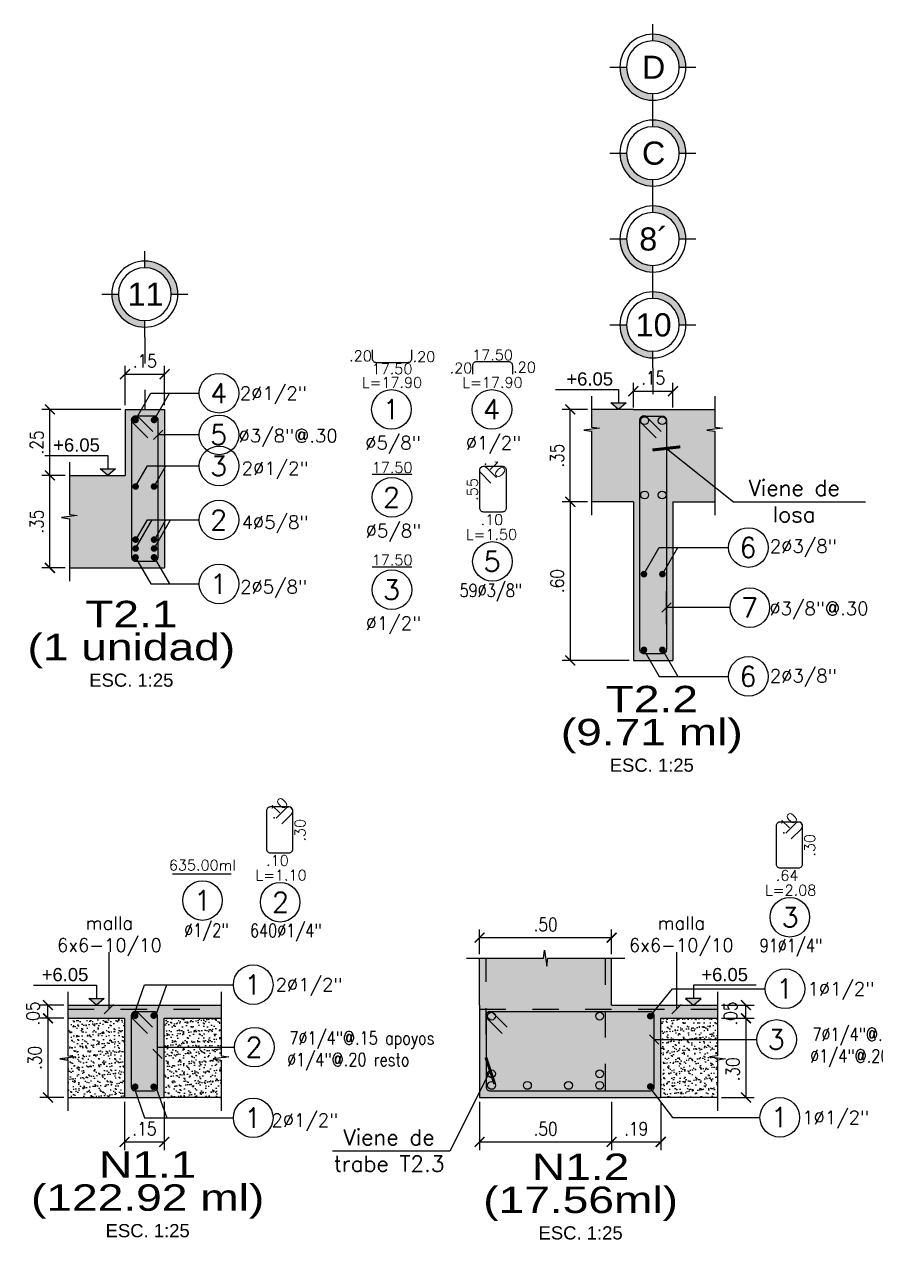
# Model space of a CAD drawing. Header units: millimetres. Extents: x -7.7 to 39.8, y -25.2 to 13.5.
# Drawn here: x 27.298 to 30.52, y 4.751 to 9.35 of the extents above; entities that cross this region are included whole.
import ezdxf
from ezdxf.enums import TextEntityAlignment as Align

# ---------------------------------------------------------------- set-up
doc = ezdxf.new("R2010")
doc.units = ezdxf.units.MM
doc.header["$LTSCALE"] = 0.05
doc.linetypes.add('DASHDOT2', pattern=[12.7, 6.35, -3.175, 0, -3.175])
doc.linetypes.add('HIDDEN2', pattern=[4.7625, 3.175, -1.5875])
for name, color, linetype in [('ACHURADO', 1, 'Continuous'), ('ACOTADO', 2, 'Continuous'), ('CANT_INVIS', 2, 'HIDDEN2'), ('CONT_CORTE', 4, 'Continuous'), ('EJES', 1, 'DASHDOT2'), ('TEXTO_REFUERZO', 3, 'Continuous'), ('TITULOS', 1, 'Continuous'), ('TXT_IND', 2, 'Continuous')]:
    doc.layers.add(name, color=color, linetype=linetype)
doc.styles.add('ACOTAMIENTOS', font='romans.shx', dxfattribs={"width": 0.85})
doc.styles.add('ARIAL', font='arial.ttf')
doc.styles.get("Standard").update_dxf_attribs({"font": 'romans.shx'})
doc.dimstyles.new('ACOTA_25', dxfattribs={"dimscale": 0.025, "dimtxt": 2, "dimasz": 1.5, "dimexe": 1.25, "dimexo": 0.625, "dimgap": 1, "dimtad": 1, "dimzin": 4, "dimdsep": 46, "dimtxsty": 'ACOTAMIENTOS', "dimblk1": 'ARCHTICK', "dimblk2": 'ARCHTICK', "dimsah": 1, "dimcen": 1.5, "dimclrd": 1, "dimclre": 1, "dimclrt": 256, "dimadec": 0, "dimazin": 0, "dimtfac": 1, "dimtofl": 0, "dimtmove": 2, "dimatfit": 3, "dimldrblk": 'ARCHTICK', "dimfxl": 0, "dimtolj": 1, "dimtzin": 0, "dimarcsym": 0})
pattern_1 = [(37.5, (-17.47782, 6.109247), (-0.000960019, 0.029364794), [0, -0.0231648, 0, -0.025908, 0, -0.024765]), (7.5, (-17.47782, 6.109247), (0.026971397, 0.043009506), [0, -0.0124968, 0, -0.0208788, 0, -0.008001]), (327.5, (-17.496564, 6.109247), (0.047459542, 8.6231e-05), [0, -0.00762, 0, -0.027432, 0, -0.035814]), (317.5, (-17.496564, 6.109247), (0.045813387, 0.01337576), [0, -0.00381, 0, -0.0179832, 0, -0.020574])]

# ---------------------------------------------------------------- blocks, each defined once
blk = doc.blocks.new('Nivel-elev')
at = {"layer": 'TXT_IND'}
blk.add_hatch(color=1, dxfattribs=at).paths.add_polyline_path([(-0.0585, 0.0506), (0.0585, 0.0506), (0, 0)])
for p, q in [((0, 0), (-0.0585, 0.0506)), ((-0.0585, 0.0506), (0.0585, 0.0506)), ((0.0585, 0.0506), (0, 0))]:
    blk.add_line(p, q, dxfattribs=at)
blk.add_lwpolyline([(-0.4759, 0.1507), (0, 0.1507), (0, 0.0506)], dxfattribs=at)
blk.add_attdef('+2.85', (-0.4759, 0.1706), '', height=0.0975, dxfattribs=at)
blk = doc.blocks.new('EJE')
at = {"layer": 'EJES', "linetype": 'Continuous'}
for points in [[(-0.25, 0), (-0.2, 0, -0.414214), (0, 0.2), (0, 0.25, 0.414214)], [(0.25, 0), (0.2, 0, -0.414214), (0, -0.2), (0, -0.25, 0.414214)]]:
    blk.add_hatch(color=256, dxfattribs=at).paths.add_polyline_path(points)
at = {"layer": 'EJES', "color": 1, "linetype": 'Continuous'}
for p, q in [((0, 0.2), (0, 0.325)), ((-0.2, 0), (-0.325, 0)), ((0.325, 0), (0.2, 0)), ((0, -0.325), (0, -0.2))]:
    blk.add_line(p, q, dxfattribs=at)
at = {"layer": 'EJES', "color": 3, "linetype": 'Continuous'}
for radius in [0.25, 0.2]:
    blk.add_circle((0, 0), radius, dxfattribs=at)
at = {"layer": 'EJES', "color": 4, "linetype": 'Continuous', "style": 'ARIAL'}
blk.add_attdef('EJE', text='', height=0.175, dxfattribs=at).set_placement((0, 0), align=Align.MIDDLE_CENTER)
blk = doc.blocks.new('_ARCHTICK')
at = {"color": 0, "linetype": 'ByBlock', "const_width": 0.15}
blk.add_lwpolyline([(-0.5, -0.5), (0.5, 0.5)], dxfattribs=at)
blk = doc.blocks.new('*D190')
at = {"layer": 'DEFPOINTS', "color": 0}
for p in [(27.3946, 7.643), (27.4681, 7.643), (27.4681, 7.293)]:
    blk.add_point(p, dxfattribs=at)
at = {"layer": 'TXT_IND', "color": 1, "lineweight": -2}
for p, q in [((27.4525, 7.643), (27.3634, 7.643)), ((27.3946, 7.293), (27.3946, 7.643)), ((27.4525, 7.293), (27.3634, 7.293))]:
    blk.add_line(p, q, dxfattribs=at)
at = {"layer": 'TXT_IND', "color": 1, "lineweight": -2, "xscale": 0.03750000000000001, "yscale": 0.03750000000000001, "zscale": 0.03750000000000001}
for p, rotation in [((27.3946, 7.643), 90), ((27.3946, 7.293), 270)]:
    blk.add_blockref('_ARCHTICK', p, dxfattribs=dict(at, rotation=rotation))
at = {"layer": 'TXT_IND', "insert": (27.3446, 7.468), "char_height": 0.05, "attachment_point": 5, "rotation": 90, "style": 'ACOTAMIENTOS'}
blk.add_mtext('\\A1;.35', dxfattribs=at)
blk = doc.blocks.new('COTA25')
at = {"layer": 'TEXTO_REFUERZO', "color": 1}
blk.add_line((0, -0.0625), (0, 0.0625), dxfattribs=at)
at = {"layer": 'TEXTO_REFUERZO'}
blk.add_line((-0.0177, -0.0177), (0.0177, 0.0177), dxfattribs=at)
blk = doc.blocks.new('*D191')
at = {"layer": 'ACOTADO', "color": 1, "lineweight": -2}
for p, q in [((27.4467, 5.5886), (27.356, 5.5886)), ((27.3873, 5.5886), (27.3873, 5.2886)), ((27.4467, 5.2886), (27.356, 5.2886))]:
    blk.add_line(p, q, dxfattribs=at)
at = {"layer": 'DEFPOINTS', "color": 0}
for p in [(27.4623, 5.5886), (27.3873, 5.2886), (27.4623, 5.2886)]:
    blk.add_point(p, dxfattribs=at)
at = {"layer": 'ACOTADO', "color": 1, "lineweight": -2, "xscale": 0.03750000000000001, "yscale": 0.03750000000000001, "zscale": 0.03750000000000001}
for p, rotation in [((27.3873, 5.5886), 90), ((27.3873, 5.2886), 270)]:
    blk.add_blockref('_ARCHTICK', p, dxfattribs=dict(at, rotation=rotation))
at = {"layer": 'ACOTADO', "insert": (27.3373, 5.4386), "char_height": 0.05, "attachment_point": 5, "rotation": 90, "style": 'ACOTAMIENTOS'}
blk.add_mtext('\\A1;.30', dxfattribs=at)
blk = doc.blocks.new('*D192')
at = {"layer": 'ACOTADO', "color": 1, "lineweight": -2}
for p, q in [((27.4467, 5.6386), (27.356, 5.6386)), ((27.3873, 5.5886), (27.3873, 5.6386)), ((27.4467, 5.5886), (27.356, 5.5886))]:
    blk.add_line(p, q, dxfattribs=at)
at = {"layer": 'DEFPOINTS', "color": 0}
for p in [(27.3873, 5.6386), (27.4623, 5.6386), (27.4623, 5.5886)]:
    blk.add_point(p, dxfattribs=at)
at = {"layer": 'ACOTADO', "color": 1, "lineweight": -2, "xscale": 0.03750000000000001, "yscale": 0.03750000000000001, "zscale": 0.03750000000000001}
for p, rotation in [((27.3873, 5.6386), 90), ((27.3873, 5.5886), 270)]:
    blk.add_blockref('_ARCHTICK', p, dxfattribs=dict(at, rotation=rotation))
at = {"layer": 'ACOTADO', "insert": (27.3304, 5.6065), "char_height": 0.05, "attachment_point": 5, "rotation": 90, "style": 'ACOTAMIENTOS'}
blk.add_mtext('\\A1;.05', dxfattribs=at)
blk = doc.blocks.new('Titulos')
at = {"layer": 'TITULOS', "color": 1, "style": 'ARIAL', "width": 1.25}
blk.add_attdef('TITULO_1', text='', height=0.2, dxfattribs=at).set_placement((0, 0.25), align=Align.MIDDLE_CENTER)
at = {"layer": 'TITULOS', "style": 'ARIAL', "width": 1.25}
blk.add_attdef('TITULO_2', text='', height=0.2, dxfattribs=at).set_placement((0, 0), align=Align.MIDDLE_CENTER)
at = {"layer": 'TITULOS', "color": 2, "width": 1.25}
for tag, p in [('ESCALA_1', (0, -0.2505)), ('ESCALA_2', (0, -0.4083))]:
    blk.add_attdef(tag, text='', height=0.1, dxfattribs=at).set_placement(p, align=Align.MIDDLE_CENTER)
blk = doc.blocks.new('*D193')
at = {"layer": 'ACOTADO', "color": 1, "lineweight": -2}
for p, q in [((27.6773, 5.273), (27.6773, 5.0894)), ((27.8273, 5.273), (27.8273, 5.0894)), ((27.6773, 5.1206), (27.8273, 5.1206))]:
    blk.add_line(p, q, dxfattribs=at)
at = {"layer": 'DEFPOINTS', "color": 0}
for p in [(27.6773, 5.2886), (27.8273, 5.2886), (27.8273, 5.1206)]:
    blk.add_point(p, dxfattribs=at)
at = {"layer": 'ACOTADO', "color": 1, "lineweight": -2, "xscale": 0.03750000000000001, "yscale": 0.03750000000000001, "zscale": 0.03750000000000001, "rotation": 180}
blk.add_blockref('_ARCHTICK', (27.6773, 5.1206), dxfattribs=at)
at = {"layer": 'ACOTADO', "color": 1, "lineweight": -2, "xscale": 0.03750000000000001, "yscale": 0.03750000000000001, "zscale": 0.03750000000000001}
blk.add_blockref('_ARCHTICK', (27.8273, 5.1206), dxfattribs=at)
at = {"layer": 'ACOTADO', "insert": (27.7523, 5.1706), "char_height": 0.05, "attachment_point": 5, "style": 'ACOTAMIENTOS'}
blk.add_mtext('\\A1;.15', dxfattribs=at)
blk = doc.blocks.new('*D196')
at = {"layer": 'ACOTADO', "color": 1, "lineweight": -2}
for p, q in [((29.0209, 5.273), (29.0209, 5.0894)), ((29.5209, 5.273), (29.5209, 5.0894)), ((29.0209, 5.1206), (29.5209, 5.1206))]:
    blk.add_line(p, q, dxfattribs=at)
at = {"layer": 'DEFPOINTS', "color": 0}
for p in [(29.0209, 5.2886), (29.5209, 5.2886), (29.5209, 5.1206)]:
    blk.add_point(p, dxfattribs=at)
at = {"layer": 'ACOTADO', "color": 1, "lineweight": -2, "xscale": 0.03750000000000001, "yscale": 0.03750000000000001, "zscale": 0.03750000000000001, "rotation": 180}
blk.add_blockref('_ARCHTICK', (29.0209, 5.1206), dxfattribs=at)
at = {"layer": 'ACOTADO', "color": 1, "lineweight": -2, "xscale": 0.03750000000000001, "yscale": 0.03750000000000001, "zscale": 0.03750000000000001}
blk.add_blockref('_ARCHTICK', (29.5209, 5.1206), dxfattribs=at)
at = {"layer": 'ACOTADO', "insert": (29.2709, 5.1706), "char_height": 0.05, "attachment_point": 5, "style": 'ACOTAMIENTOS'}
blk.add_mtext('\\A1;.50', dxfattribs=at)
blk = doc.blocks.new('*D194')
at = {"layer": 'ACOTADO', "color": 1, "lineweight": -2}
for p, q in [((29.9373, 5.5886), (30.0605, 5.5886)), ((30.0293, 5.5886), (30.0293, 5.2886)), ((29.9373, 5.2886), (30.0605, 5.2886))]:
    blk.add_line(p, q, dxfattribs=at)
at = {"layer": 'DEFPOINTS', "color": 0}
for p in [(29.9217, 5.5886), (29.9217, 5.2886), (30.0293, 5.2886)]:
    blk.add_point(p, dxfattribs=at)
at = {"layer": 'ACOTADO', "color": 1, "lineweight": -2, "xscale": 0.03750000000000001, "yscale": 0.03750000000000001, "zscale": 0.03750000000000001}
for p, rotation in [((30.0293, 5.5886), 90), ((30.0293, 5.2886), 270)]:
    blk.add_blockref('_ARCHTICK', p, dxfattribs=dict(at, rotation=rotation))
at = {"layer": 'ACOTADO', "insert": (29.9793, 5.3953), "char_height": 0.05, "attachment_point": 5, "rotation": 90, "style": 'ACOTAMIENTOS'}
blk.add_mtext('\\A1;.30', dxfattribs=at)
blk = doc.blocks.new('*D195')
at = {"layer": 'ACOTADO', "color": 1, "lineweight": -2}
for p, q in [((29.9373, 5.6386), (30.0605, 5.6386)), ((30.0293, 5.5886), (30.0293, 5.6386)), ((29.9373, 5.5886), (30.0605, 5.5886))]:
    blk.add_line(p, q, dxfattribs=at)
at = {"layer": 'DEFPOINTS', "color": 0}
for p in [(29.9217, 5.6386), (30.0293, 5.6386), (29.9217, 5.5886)]:
    blk.add_point(p, dxfattribs=at)
at = {"layer": 'ACOTADO', "color": 1, "lineweight": -2, "xscale": 0.03750000000000001, "yscale": 0.03750000000000001, "zscale": 0.03750000000000001}
for p, rotation in [((30.0293, 5.6386), 90), ((30.0293, 5.5886), 270)]:
    blk.add_blockref('_ARCHTICK', p, dxfattribs=dict(at, rotation=rotation))
at = {"layer": 'ACOTADO', "insert": (29.9708, 5.6065), "char_height": 0.05, "attachment_point": 5, "rotation": 90, "style": 'ACOTAMIENTOS'}
blk.add_mtext('\\A1;.05', dxfattribs=at)
blk = doc.blocks.new('*D208')
at = {"layer": 'ACOTADO', "color": 1, "lineweight": -2}
for p, q in [((29.0209, 5.8314), (29.0209, 5.9251)), ((29.0209, 5.8938), (29.5209, 5.8938)), ((29.5209, 5.8314), (29.5209, 5.9251))]:
    blk.add_line(p, q, dxfattribs=at)
at = {"layer": 'DEFPOINTS', "color": 0}
for p in [(29.5209, 5.8938), (29.0209, 5.8158), (29.5209, 5.8158)]:
    blk.add_point(p, dxfattribs=at)
at = {"layer": 'ACOTADO', "color": 1, "lineweight": -2, "xscale": 0.03750000000000001, "yscale": 0.03750000000000001, "zscale": 0.03750000000000001, "rotation": 180}
blk.add_blockref('_ARCHTICK', (29.0209, 5.8938), dxfattribs=at)
at = {"layer": 'ACOTADO', "color": 1, "lineweight": -2, "xscale": 0.03750000000000001, "yscale": 0.03750000000000001, "zscale": 0.03750000000000001}
blk.add_blockref('_ARCHTICK', (29.5209, 5.8938), dxfattribs=at)
at = {"layer": 'ACOTADO', "insert": (29.2709, 5.9438), "char_height": 0.05, "attachment_point": 5, "style": 'ACOTAMIENTOS'}
blk.add_mtext('\\A1;.50', dxfattribs=at)
blk = doc.blocks.new('*D209')
at = {"layer": 'ACOTADO', "color": 1, "lineweight": -2}
for p, q in [((29.5209, 5.273), (29.5209, 5.0894)), ((29.7067, 5.273), (29.7067, 5.0894)), ((29.5209, 5.1206), (29.7067, 5.1206))]:
    blk.add_line(p, q, dxfattribs=at)
at = {"layer": 'DEFPOINTS', "color": 0}
for p in [(29.5209, 5.2886), (29.7067, 5.2886), (29.7067, 5.1206)]:
    blk.add_point(p, dxfattribs=at)
at = {"layer": 'ACOTADO', "color": 1, "lineweight": -2, "xscale": 0.03750000000000001, "yscale": 0.03750000000000001, "zscale": 0.03750000000000001, "rotation": 180}
blk.add_blockref('_ARCHTICK', (29.5209, 5.1206), dxfattribs=at)
at = {"layer": 'ACOTADO', "color": 1, "lineweight": -2, "xscale": 0.03750000000000001, "yscale": 0.03750000000000001, "zscale": 0.03750000000000001}
blk.add_blockref('_ARCHTICK', (29.7067, 5.1206), dxfattribs=at)
at = {"layer": 'ACOTADO', "insert": (29.6138, 5.1706), "char_height": 0.05, "attachment_point": 5, "style": 'ACOTAMIENTOS'}
blk.add_mtext('\\A1;.19', dxfattribs=at)
blk = doc.blocks.new('*D253')
at = {"layer": 'DEFPOINTS', "color": 0}
for p in [(27.3946, 7.893), (27.6788, 7.893), (27.4681, 7.643)]:
    blk.add_point(p, dxfattribs=at)
at = {"layer": 'TXT_IND', "color": 1, "lineweight": -2}
for p, q in [((27.6632, 7.893), (27.3634, 7.893)), ((27.3946, 7.643), (27.3946, 7.893)), ((27.4525, 7.643), (27.3634, 7.643))]:
    blk.add_line(p, q, dxfattribs=at)
at = {"layer": 'TXT_IND', "color": 1, "lineweight": -2, "xscale": 0.03750000000000001, "yscale": 0.03750000000000001, "zscale": 0.03750000000000001}
for p, rotation in [((27.3946, 7.893), 90), ((27.3946, 7.643), 270)]:
    blk.add_blockref('_ARCHTICK', p, dxfattribs=dict(at, rotation=rotation))
at = {"layer": 'TXT_IND', "insert": (27.3446, 7.768), "char_height": 0.05, "attachment_point": 5, "rotation": 90, "style": 'ACOTAMIENTOS'}
blk.add_mtext('\\A1;.25', dxfattribs=at)
blk = doc.blocks.new('*D254')
at = {"layer": 'DEFPOINTS', "color": 0}
for p in [(27.8288, 8.0262), (27.6788, 7.893), (27.8288, 7.893)]:
    blk.add_point(p, dxfattribs=at)
at = {"layer": 'TXT_IND', "color": 1, "lineweight": -2}
for p, q in [((27.6788, 7.9086), (27.6788, 8.0574)), ((27.8288, 7.9086), (27.8288, 8.0574)), ((27.6788, 8.0262), (27.8288, 8.0262))]:
    blk.add_line(p, q, dxfattribs=at)
at = {"layer": 'TXT_IND', "color": 1, "lineweight": -2, "xscale": 0.03750000000000001, "yscale": 0.03750000000000001, "zscale": 0.03750000000000001, "rotation": 180}
blk.add_blockref('_ARCHTICK', (27.6788, 8.0262), dxfattribs=at)
at = {"layer": 'TXT_IND', "color": 1, "lineweight": -2, "xscale": 0.03750000000000001, "yscale": 0.03750000000000001, "zscale": 0.03750000000000001}
blk.add_blockref('_ARCHTICK', (27.8288, 8.0262), dxfattribs=at)
at = {"layer": 'TXT_IND', "insert": (27.7538, 8.0762), "char_height": 0.05, "attachment_point": 5, "style": 'ACOTAMIENTOS'}
blk.add_mtext('\\A1;.15', dxfattribs=at)
blk = doc.blocks.new('*D261')
at = {"layer": 'ACOTADO', "color": 1, "lineweight": -2}
for p, q in [((29.4296, 7.893), (29.3331, 7.893)), ((29.3644, 7.543), (29.3644, 7.893)), ((29.4296, 7.543), (29.3331, 7.543))]:
    blk.add_line(p, q, dxfattribs=at)
at = {"layer": 'DEFPOINTS', "color": 0}
for p in [(29.3644, 7.893), (29.4452, 7.893), (29.4452, 7.543)]:
    blk.add_point(p, dxfattribs=at)
at = {"layer": 'ACOTADO', "color": 1, "lineweight": -2, "xscale": 0.03750000000000001, "yscale": 0.03750000000000001, "zscale": 0.03750000000000001}
for p, rotation in [((29.3644, 7.893), 90), ((29.3644, 7.543), 270)]:
    blk.add_blockref('_ARCHTICK', p, dxfattribs=dict(at, rotation=rotation))
at = {"layer": 'ACOTADO', "insert": (29.3144, 7.718), "char_height": 0.05, "attachment_point": 5, "rotation": 90, "style": 'ACOTAMIENTOS'}
blk.add_mtext('\\A1;.35', dxfattribs=at)
blk = doc.blocks.new('*D262')
at = {"layer": 'ACOTADO', "color": 1, "lineweight": -2}
for p, q in [((29.6031, 7.9006), (29.6031, 7.9934)), ((29.6031, 7.9621), (29.7531, 7.9621)), ((29.7531, 7.9006), (29.7531, 7.9934))]:
    blk.add_line(p, q, dxfattribs=at)
at = {"layer": 'DEFPOINTS', "color": 0}
for p in [(29.7531, 7.9621), (29.6031, 7.8849), (29.7531, 7.8849)]:
    blk.add_point(p, dxfattribs=at)
at = {"layer": 'ACOTADO', "color": 1, "lineweight": -2, "xscale": 0.03750000000000001, "yscale": 0.03750000000000001, "zscale": 0.03750000000000001, "rotation": 180}
blk.add_blockref('_ARCHTICK', (29.6031, 7.9621), dxfattribs=at)
at = {"layer": 'ACOTADO', "color": 1, "lineweight": -2, "xscale": 0.03750000000000001, "yscale": 0.03750000000000001, "zscale": 0.03750000000000001}
blk.add_blockref('_ARCHTICK', (29.7531, 7.9621), dxfattribs=at)
at = {"layer": 'ACOTADO', "insert": (29.6781, 8.0121), "char_height": 0.05, "attachment_point": 5, "style": 'ACOTAMIENTOS'}
blk.add_mtext('\\A1;.15', dxfattribs=at)
blk = doc.blocks.new('*D263')
at = {"layer": 'ACOTADO', "color": 1, "lineweight": -2}
for p, q in [((29.4296, 7.543), (29.3331, 7.543)), ((29.3644, 7.543), (29.3644, 6.943)), ((29.5874, 6.943), (29.3331, 6.943))]:
    blk.add_line(p, q, dxfattribs=at)
at = {"layer": 'DEFPOINTS', "color": 0}
for p in [(29.4452, 7.543), (29.3644, 6.943), (29.6031, 6.943)]:
    blk.add_point(p, dxfattribs=at)
at = {"layer": 'ACOTADO', "color": 1, "lineweight": -2, "xscale": 0.03750000000000001, "yscale": 0.03750000000000001, "zscale": 0.03750000000000001}
for p, rotation in [((29.3644, 7.543), 90), ((29.3644, 6.943), 270)]:
    blk.add_blockref('_ARCHTICK', p, dxfattribs=dict(at, rotation=rotation))
at = {"layer": 'ACOTADO', "insert": (29.3144, 7.243), "char_height": 0.05, "attachment_point": 5, "rotation": 90, "style": 'ACOTAMIENTOS'}
blk.add_mtext('\\A1;.60', dxfattribs=at)

msp = doc.modelspace()

# ---------------------------------------------------------------- hatches: boundary and pattern name
at = {"layer": 'ACHURADO'}
h = msp.add_hatch(color=254, dxfattribs=at)
h.dxf.hatch_style = 1
h.paths.add_polyline_path([(27.8288, 7.893), (27.6788, 7.893), (27.6788, 7.643), (27.4681, 7.643), (27.4681, 7.4954), (27.4981, 7.4914), (27.4381, 7.4834), (27.4681, 7.4794), (27.4681, 7.293), (27.8288, 7.293)])
h = msp.add_hatch(color=254, dxfattribs=at)
h.dxf.hatch_style = 1
h.paths.add_polyline_path([(29.9109, 7.81), (29.8809, 7.814), (29.9409, 7.822), (29.9109, 7.826), (29.9109, 7.893), (29.7531, 7.893), (29.6031, 7.893), (29.4452, 7.893), (29.4452, 7.826), (29.4752, 7.822), (29.4152, 7.814), (29.4452, 7.81), (29.4452, 7.543), (29.6031, 7.543), (29.6031, 7.493), (29.6031, 6.943), (29.7531, 6.943), (29.7531, 7.543), (29.9109, 7.543)])
h = msp.add_hatch(color=254, dxfattribs=at)
h.dxf.hatch_style = 1
h.paths.add_polyline_path([(29.7067, 5.5886), (29.9217, 5.5886), (29.9217, 5.6386), (29.5209, 5.6386), (29.5209, 5.8158), (29.2789, 5.8158), (29.2749, 5.7858), (29.2669, 5.8458), (29.2629, 5.8158), (29.0209, 5.8158), (29.0209, 5.6386), (29.0209, 5.2886), (29.7067, 5.2886)])
h = msp.add_hatch(color=254, dxfattribs=at)
h.dxf.hatch_style = 1
h.paths.add_polyline_path([(27.8273, 5.5886), (28.0423, 5.5886), (28.0423, 5.6386), (27.4623, 5.6386), (27.4623, 5.5886), (27.6773, 5.5886), (27.6773, 5.2886), (27.8273, 5.2886)])
h = msp.add_hatch(dxfattribs=at)
h.set_pattern_fill('AR-SAND', color=1, scale=0.0006, angle=360, style=0)
h.set_pattern_definition(pattern_1)
h.paths.add_polyline_path([(27.6773, 5.5886), (27.4623, 5.5886), (27.4623, 5.4466), (27.4923, 5.4426), (27.4323, 5.4346), (27.4623, 5.4306), (27.4623, 5.2886), (27.6773, 5.2886)])
h = msp.add_hatch(dxfattribs=at)
h.set_pattern_fill('AR-SAND', color=1, scale=0.0006, angle=360, style=0)
h.set_pattern_definition(pattern_1)
h.paths.add_polyline_path([(28.0423, 5.4306), (28.0123, 5.4346), (28.0723, 5.4426), (28.0423, 5.4466), (28.0423, 5.5886), (27.8273, 5.5886), (27.8273, 5.2886), (28.0423, 5.2886)])
h = msp.add_hatch(dxfattribs=at)
h.set_pattern_fill('AR-SAND', color=1, scale=0.0006, angle=360, style=0)
h.set_pattern_definition([(37.5, (0.25, 0), (-0.000960019, 0.029364794), [0, -0.0231648, 0, -0.025908, 0, -0.024765]), (7.5, (0.25, 0), (0.026971397, 0.043009506), [0, -0.0124968, 0, -0.0208788, 0, -0.008001]), (327.5, (0.231255, 5e-18), (0.047459542, 8.623e-05), [0, -0.00762, 0, -0.027432, 0, -0.035814]), (317.5, (0.231255, 5e-18), (0.045813387, 0.01337576), [0, -0.00381, 0, -0.0179832, 0, -0.020574])])
h.paths.add_polyline_path([(29.9217, 5.4306), (29.9517, 5.4346), (29.8917, 5.4426), (29.9217, 5.4466), (29.9217, 5.5886), (29.7067, 5.5886), (29.7067, 5.2886), (29.9217, 5.2886)])

# ---------------------------------------------------------------- linework, layer by layer
for p, q in [((27.4623, 5.2886), (27.6773, 5.2886)), ((28.0423, 5.2886), (27.8273, 5.2886)), ((29.9217, 5.2886), (29.7067, 5.2886))]:
    msp.add_line(p, q, dxfattribs=at)
at = {"layer": 'ACOTADO'}
for centre in [(29.6456, 7.8505), (29.7121, 7.8503), (29.6456, 7.5692), (29.7121, 7.5689), (29.0662, 5.5968), (29.4756, 5.5968), (29.0662, 5.3785), (29.4756, 5.3785), (29.0662, 5.3346), (29.202, 5.3346), (29.3575, 5.3346), (29.4756, 5.3346)]:
    msp.add_circle(centre, 0.0148, dxfattribs=at)
at = {"layer": 'CANT_INVIS', "ltscale": 0.25}
for p, q in [((29.0459, 5.5269), (29.0459, 5.8158)), ((29.4959, 5.8158), (29.4959, 5.2886))]:
    msp.add_line(p, q, dxfattribs=at)
at = {"layer": 'CONT_CORTE'}
for p, q in [((27.6788, 7.893), (27.6788, 7.643)), ((27.6788, 7.893), (27.8288, 7.893)), ((29.6031, 7.893), (29.7531, 7.893)), ((27.4687, 7.643), (27.6788, 7.643)), ((27.4681, 7.293), (27.8288, 7.293)), ((29.0209, 5.6386), (29.0209, 5.8158)), ((29.5209, 5.6386), (29.5209, 5.8158)), ((27.4623, 5.6386), (28.0423, 5.6386)), ((29.5209, 5.6386), (29.9217, 5.6386)), ((29.7067, 5.5886), (29.9217, 5.5886)), ((27.6773, 5.2886), (27.8273, 5.2886)), ((29.0209, 5.2886), (29.7067, 5.2886))]:
    msp.add_line(p, q, dxfattribs=at)
at = {"layer": 'CONT_CORTE', "color": 1}
for points in [[(29.4452, 7.943), (29.4452, 7.826), (29.4752, 7.822), (29.4152, 7.814), (29.4452, 7.81), (29.4452, 7.493)], [(29.9109, 7.943), (29.9109, 7.826), (29.9409, 7.822), (29.8809, 7.814), (29.9109, 7.81), (29.9109, 7.493)], [(27.4681, 7.693), (27.4681, 7.4954), (27.4981, 7.4914), (27.4381, 7.4834), (27.4681, 7.4794), (27.4681, 7.243)], [(28.9709, 5.8158), (29.2629, 5.8158), (29.2669, 5.8458), (29.2749, 5.7858), (29.2789, 5.8158), (29.5709, 5.8158)], [(27.4623, 5.6886), (27.4623, 5.4466), (27.4923, 5.4426), (27.4323, 5.4346), (27.4623, 5.4306), (27.4623, 5.2386)], [(28.0423, 5.6886), (28.0423, 5.4466), (28.0723, 5.4426), (28.0123, 5.4346), (28.0423, 5.4306), (28.0423, 5.2386)], [(29.9217, 5.6886), (29.9217, 5.4466), (29.8917, 5.4426), (29.9517, 5.4346), (29.9217, 5.4306), (29.9217, 5.2386)]]:
    msp.add_lwpolyline(points, dxfattribs=at)
at = {"layer": 'CONT_CORTE'}
for points in [[(27.8288, 7.893), (27.8288, 7.893), (27.8288, 7.293)], [(29.6031, 7.893), (29.4452, 7.893)], [(29.7531, 7.893), (29.9109, 7.893)], [(29.6031, 7.543), (29.4452, 7.543)], [(29.6031, 7.543), (29.6031, 7.493)], [(29.6031, 7.543), (29.6031, 6.943), (29.7531, 6.943)], [(29.7531, 7.543), (29.7531, 7.543), (29.7531, 7.493)], [(29.7531, 7.543), (29.7531, 6.943)], [(29.7531, 7.543), (29.9109, 7.543)], [(29.0209, 5.6386), (29.0209, 5.6386), (29.0209, 5.2886)], [(27.4623, 5.5886), (27.6773, 5.5886), (27.6773, 5.2886)], [(27.8273, 5.2886), (27.8273, 5.5886), (28.0423, 5.5886)], [(29.7067, 5.2886), (29.7067, 5.5886), (29.7067, 5.5886)]]:
    msp.add_lwpolyline(points, dxfattribs=at)
at = {"layer": 'EJES', "ltscale": 0.2}
for p, q in [((27.7538, 8.1667), (27.7538, 7.893)), ((29.677, 8.0504), (29.677, 7.893))]:
    msp.add_line(p, q, dxfattribs=at)
at = {"layer": 'TEXTO_REFUERZO', "color": 1}
for p, q in [((27.7771, 7.9541), (27.9597, 7.9541)), ((27.7637, 7.679), (27.9597, 7.679)), ((27.7637, 7.4746), (27.9597, 7.4746)), ((29.7011, 7.3701), (29.9634, 7.3701)), ((27.7768, 7.2325), (27.9598, 7.2325)), ((29.7011, 6.8825), (29.9634, 6.8825))]:
    msp.add_line(p, q, dxfattribs=at)
at = {"layer": 'TEXTO_REFUERZO', "color": 5}
for p, q in [((27.8587, 6.1351), (28.081, 6.1351)), ((27.7873, 5.6136), (27.7173, 5.6136)), ((27.7023, 5.5986), (27.7023, 5.3286)), ((27.8023, 5.3291), (27.8023, 5.5986)), ((27.7173, 5.3136), (27.7873, 5.3136))]:
    msp.add_line(p, q, dxfattribs=at)
at = {"layer": 'TEXTO_REFUERZO', "color": 1, "ltscale": 0.2}
for p, q in [((27.6174, 5.8386), (27.6174, 5.6236)), ((29.7658, 5.8386), (29.7658, 5.6236))]:
    msp.add_line(p, q, dxfattribs=at)
at = {"layer": 'TEXTO_REFUERZO'}
for p, q in [((27.5997, 5.606), (27.6351, 5.6413)), ((29.7481, 5.606), (29.7834, 5.6413))]:
    msp.add_line(p, q, dxfattribs=at)
at = {"layer": 'TEXTO_REFUERZO', "color": 5}
for points in [[(28.6145, 8.1185), (28.6145, 8.0859, 0.414214), (28.6295, 8.0709), (28.7495, 8.0709, 0.414214), (28.7645, 8.0859), (28.7645, 8.1185)], [(28.995, 8.0265), (28.995, 8.0592, -0.414214), (29.01, 8.0742), (29.13, 8.0742, -0.414214), (29.145, 8.0592), (29.145, 8.0265)], [(29.064, 7.6144), (29.026, 7.6524, -0.668179), (29.0366, 7.678), (29.1066, 7.678, -0.414214), (29.1216, 7.663), (29.1216, 7.5194, -0.414214), (29.1066, 7.5044), (29.0366, 7.5044, -0.414214), (29.0216, 7.5194), (29.0216, 7.663, -0.668179), (29.0472, 7.6736), (29.0852, 7.6356)], [(28.2718, 6.3247), (28.3099, 6.3628, 0.668179), (28.2993, 6.3884), (28.2293, 6.3884, 0.414214), (28.2143, 6.3734), (28.2143, 6.2298, 0.414214), (28.2293, 6.2148), (28.2993, 6.2148, 0.414214), (28.3143, 6.2298), (28.3143, 6.3734, 0.668179), (28.2887, 6.384), (28.2506, 6.346)], [(30.201, 6.2678), (30.2391, 6.3058, 0.668179), (30.2285, 6.3314), (30.1585, 6.3314, 0.414214), (30.1435, 6.3164), (30.1435, 6.1728, 0.414214), (30.1585, 6.1578), (30.2285, 6.1578, 0.414214), (30.2435, 6.1728), (30.2435, 6.3164, 0.668179), (30.2179, 6.3271), (30.1798, 6.289)]]:
    msp.add_lwpolyline(points, format="xyb", dxfattribs=at)
at = {"layer": 'TEXTO_REFUERZO', "color": 1}
for points in [[(27.7188, 7.853), (27.7771, 7.9541)], [(27.7888, 7.853), (27.8471, 7.9541)], [(27.9598, 7.7966), (27.8038, 7.7966)], [(27.7188, 7.6012), (27.7637, 7.679)], [(27.7888, 7.6012), (27.8337, 7.679)], [(27.7188, 7.3968), (27.7637, 7.4746)], [(27.7188, 7.3665), (27.7812, 7.4746)], [(27.7888, 7.3968), (27.8337, 7.4746)], [(27.7888, 7.3665), (27.8512, 7.4746)], [(29.6431, 7.2696), (29.7011, 7.3701)], [(29.7131, 7.2696), (29.7711, 7.3701)], [(27.7188, 7.333), (27.7768, 7.2325)], [(27.7888, 7.333), (27.8468, 7.2325)], [(29.969, 7.1429), (29.7281, 7.1429)], [(29.6431, 6.983), (29.7011, 6.8825)], [(29.7131, 6.983), (29.7711, 6.8825)], [(27.7123, 5.5986), (27.7529, 5.7158), (28.089, 5.7158)], [(27.7967, 5.6031), (27.8369, 5.7158)], [(29.6671, 5.5966), (29.7517, 5.7004), (30.1022, 5.7004)], [(27.8023, 5.4793), (28.0935, 5.4793)], [(29.6817, 5.5084), (30.0705, 5.5084)], [(27.7123, 5.3291), (27.7529, 5.2119), (28.089, 5.2119)], [(27.7967, 5.3246), (27.8369, 5.2119)], [(29.6621, 5.3306), (29.7517, 5.2135), (30.0823, 5.2135)]]:
    msp.add_lwpolyline(points, dxfattribs=at)
at = {"layer": 'TEXTO_REFUERZO', "color": 5}
for points in [[(27.7888, 7.868), (27.7188, 7.868, 0.414214), (27.7038, 7.853), (27.7038, 7.333, 0.414214), (27.7188, 7.318), (27.7888, 7.318, 0.414214), (27.8038, 7.333), (27.8038, 7.853, 0.414214)], [(27.7838, 7.8092), (27.7294, 7.8636, 1), (27.7082, 7.8424), (27.7647, 7.7858), (27.7082, 7.8424, -1), (27.7294, 7.8636)], [(29.6431, 7.868), (29.7131, 7.868, -0.414214), (29.7281, 7.853), (29.7281, 6.983, -0.414214), (29.7131, 6.968), (29.6431, 6.968, -0.414214), (29.6281, 6.983), (29.6281, 7.853, -0.414214)], [(29.7081, 7.8092), (29.6537, 7.8636, 1), (29.6324, 7.8424), (29.689, 7.7858), (29.6324, 7.8424, -1), (29.6537, 7.8636)], [(27.7833, 5.5548), (27.7289, 5.6092, 1), (27.7077, 5.588), (27.7643, 5.5315), (27.7077, 5.588, -1), (27.7289, 5.6092)], [(29.1259, 5.5548), (29.0715, 5.6092, 1), (29.0503, 5.588), (29.1068, 5.5315), (29.0503, 5.588, -1), (29.0715, 5.6092)], [(29.6667, 5.6136), (29.0609, 5.6136, 0.414214), (29.0459, 5.5986), (29.0459, 5.3286, 0.414214), (29.0609, 5.3136), (29.6667, 5.3136, 0.422294), (29.6817, 5.3291), (29.6817, 5.5986, 0.414214)]]:
    msp.add_lwpolyline(points, format="xyb", close=True, dxfattribs=at)
at = {"layer": 'TEXTO_REFUERZO', "color": 1, "const_width": 0.0125}
for points in [[(27.7125, 7.853, -1), (27.725, 7.853, -1)], [(27.7825, 7.853, -1), (27.795, 7.853, -1)], [(27.7125, 7.6012, -1), (27.725, 7.6012, -1)], [(27.7825, 7.6012, -1), (27.795, 7.6012, -1)], [(27.7125, 7.4002, -1), (27.725, 7.4002, -1)], [(27.7825, 7.4002, -1), (27.795, 7.4002, -1)], [(27.7125, 7.3665, -1), (27.725, 7.3665, -1)], [(27.7825, 7.3665, -1), (27.795, 7.3665, -1)], [(27.7125, 7.333, -1), (27.725, 7.333, -1)], [(27.7825, 7.333, -1), (27.795, 7.333, -1)], [(29.6368, 7.2696, 1), (29.6493, 7.2696, 1)], [(29.7068, 7.2696, 1), (29.7193, 7.2696, 1)], [(29.6368, 6.983, -1), (29.6493, 6.983, -1)], [(29.7068, 6.983, -1), (29.7193, 6.983, -1)], [(27.7111, 5.5986, -1), (27.7236, 5.5986, -1)], [(27.7936, 5.5986, 1), (27.7811, 5.5986, 1)], [(29.6608, 5.5966, -1), (29.6733, 5.5966, -1)], [(27.7111, 5.3294, -1), (27.7236, 5.3294, -1)], [(27.7936, 5.3294, 1), (27.7811, 5.3294, 1)], [(29.6608, 5.3306, 1), (29.6733, 5.3306, 1)]]:
    msp.add_lwpolyline(points, format="xyb", close=True, dxfattribs=at)
at = {"layer": 'TEXTO_REFUERZO', "color": 5}
for points in [[(28.6149, 7.6475), (28.6149, 7.6475), (28.7649, 7.6475)], [(28.6149, 7.2976), (28.6149, 7.2976), (28.7649, 7.2976)]]:
    msp.add_lwpolyline(points, dxfattribs=at)
at = {"layer": 'TEXTO_REFUERZO', "linetype": 'DASHDOT2', "ltscale": 0.25}
for points in [[(27.4623, 5.6236), (28.0423, 5.6236)], [(29.0209, 5.6236), (29.9217, 5.6236)]]:
    msp.add_lwpolyline(points, dxfattribs=at)
at = {"layer": 'TEXTO_REFUERZO', "color": 3}
for centre in [(28.0347, 7.9541), (28.6874, 7.8929), (29.0678, 7.8929), (28.0348, 7.7966), (28.0347, 7.679), (28.6892, 7.5604), (28.0347, 7.4746), (30.0384, 7.3701), (29.0697, 7.3176), (28.0348, 7.2325), (28.6892, 7.2105), (30.044, 7.1429), (30.0384, 6.8825), (27.9722, 6.0343), (28.2661, 6.0279), (30.1953, 5.971), (28.164, 5.7158), (30.1772, 5.7004), (30.1455, 5.5084), (28.1685, 5.4793), (28.164, 5.2119), (30.1573, 5.2135)]:
    msp.add_circle(centre, 0.075, dxfattribs=at)
at = {"layer": 'TEXTO_REFUERZO', "color": 5}
for centre, start, end in [((27.7173, 5.5986), 90, 180), ((27.7873, 5.5986), 360, 90), ((27.7173, 5.3286), 180, 270), ((27.7873, 5.3286), 270.0156, 1.5919)]:
    msp.add_arc(centre, 0.015, start, end, dxfattribs=at)

# ---------------------------------------------------------------- block references
at = {"layer": 'EJES'}
ref = msp.add_blockref('EJE', (29.677, 9.1879), dxfattribs=dict(at, xscale=-0.5, yscale=0.5, zscale=0.5))
ref.add_attrib('EJE', 'D', dxfattribs={"color": 4, "linetype": 'Continuous', "height": 0.0875, "style": 'ARIAL'}).set_placement((29.6798, 9.1879), align=Align.MIDDLE_CENTER)
ref = msp.add_blockref('EJE', (29.677, 8.8629), dxfattribs=dict(at, xscale=-0.5, yscale=0.5, zscale=0.5))
ref.add_attrib('EJE', 'C', dxfattribs={"color": 4, "linetype": 'Continuous', "height": 0.0875, "style": 'ARIAL'}).set_placement((29.6798, 8.8629), align=Align.MIDDLE_CENTER)
ref = msp.add_blockref('EJE', (29.677, 8.5379), dxfattribs=dict(at, xscale=-0.5, yscale=0.5, zscale=0.5))
ref.add_attrib('EJE', '8´', dxfattribs={"color": 4, "linetype": 'Continuous', "height": 0.0875, "style": 'ARIAL'}).set_placement((29.6798, 8.5379), align=Align.MIDDLE_CENTER)
ref = msp.add_blockref('EJE', (27.7538, 8.3292), dxfattribs=dict(at, xscale=-0.5, yscale=0.5, zscale=0.5))
ref.add_attrib('EJE', '11', dxfattribs={"color": 4, "linetype": 'Continuous', "height": 0.0875, "style": 'ARIAL'}).set_placement((27.7566, 8.3292), align=Align.MIDDLE_CENTER)
ref = msp.add_blockref('EJE', (29.677, 8.2129), dxfattribs=dict(at, xscale=-0.5, yscale=0.5, zscale=0.5))
ref.add_attrib('EJE', '10', dxfattribs={"color": 4, "linetype": 'Continuous', "height": 0.0875, "style": 'ARIAL'}).set_placement((29.6798, 8.2129), align=Align.MIDDLE_CENTER)
at = {"layer": 'TEXTO_REFUERZO', "color": 5}
for p in [(27.8038, 7.7966), (29.7281, 7.1429)]:
    msp.add_blockref('COTA25', p, dxfattribs=at)
at = {"layer": 'TEXTO_REFUERZO', "color": 5, "xscale": -1}
for p in [(29.6817, 5.5084), (27.8023, 5.4543)]:
    msp.add_blockref('COTA25', p, dxfattribs=at)
at = {"layer": 'TITULOS'}
ref = msp.add_blockref('Titulos', (27.7027, 6.9936), dxfattribs=dict(at, xscale=0.5, yscale=0.5, zscale=0.5))
ref.add_attrib('TITULO_1', 'T2.1', dxfattribs={"color": 1, "height": 0.1, "style": 'ARIAL', "width": 1.25}).set_placement((27.7027, 7.1186), align=Align.MIDDLE_CENTER)
ref.add_attrib('TITULO_2', '(1 unidad)', dxfattribs={"height": 0.1, "style": 'ARIAL', "width": 1.25}).set_placement((27.7027, 6.9936), align=Align.MIDDLE_CENTER)
ref.add_attrib('ESCALA_1', 'ESC. 1:25', dxfattribs={"color": 2, "height": 0.05, "style": 'ARIAL'}).set_placement((27.7027, 6.8684), align=Align.MIDDLE_CENTER)
ref = msp.add_blockref('Titulos', (29.6729, 6.6718), dxfattribs=dict(at, xscale=0.5, yscale=0.5, zscale=0.5))
ref.add_attrib('TITULO_1', 'T2.2', dxfattribs={"color": 1, "height": 0.1, "style": 'ARIAL', "width": 1.25}).set_placement((29.6729, 6.7968), align=Align.MIDDLE_CENTER)
ref.add_attrib('TITULO_2', '(9.71 ml)', dxfattribs={"height": 0.1, "style": 'ARIAL', "width": 1.25}).set_placement((29.6729, 6.6718), align=Align.MIDDLE_CENTER)
ref.add_attrib('ESCALA_1', 'ESC. 1:25', dxfattribs={"color": 2, "height": 0.05, "style": 'ARIAL'}).set_placement((29.6729, 6.5466), align=Align.MIDDLE_CENTER)
ref = msp.add_blockref('Titulos', (27.7646, 4.9101), dxfattribs=dict(at, xscale=0.5, yscale=0.5, zscale=0.5))
ref.add_attrib('TITULO_1', 'N1.1', dxfattribs={"color": 1, "height": 0.1, "style": 'ARIAL', "width": 1.25}).set_placement((27.7646, 5.0351), align=Align.MIDDLE_CENTER)
ref.add_attrib('TITULO_2', '(122.92 ml)', dxfattribs={"height": 0.1, "style": 'ARIAL', "width": 1.25}).set_placement((27.7646, 4.9101), align=Align.MIDDLE_CENTER)
ref.add_attrib('ESCALA_1', 'ESC. 1:25', dxfattribs={"color": 2, "height": 0.05, "style": 'ARIAL'}).set_placement((27.7646, 4.7849), align=Align.MIDDLE_CENTER)
ref = msp.add_blockref('Titulos', (29.4034, 4.9016), dxfattribs=dict(at, xscale=0.5, yscale=0.5, zscale=0.5))
ref.add_attrib('TITULO_1', 'N1.2', dxfattribs={"color": 1, "height": 0.1, "style": 'ARIAL', "width": 1.25}).set_placement((29.4034, 5.0266), align=Align.MIDDLE_CENTER)
ref.add_attrib('TITULO_2', '(17.56ml)', dxfattribs={"height": 0.1, "style": 'ARIAL', "width": 1.25}).set_placement((29.4034, 4.9016), align=Align.MIDDLE_CENTER)
ref.add_attrib('ESCALA_1', 'ESC. 1:25', dxfattribs={"color": 2, "height": 0.05, "style": 'ARIAL'}).set_placement((29.4034, 4.7764), align=Align.MIDDLE_CENTER)
at = {"layer": 'TXT_IND'}
ref = msp.add_blockref('Nivel-elev', (29.5468, 7.893), dxfattribs=dict(at, xscale=0.5, yscale=0.5, zscale=0.5))
ref.add_attrib('+2.85', '+6.05', dxfattribs={"height": 0.05, "style": 'ARIAL'}).set_placement((29.4378, 7.9683), align=Align.BOTTOM_CENTER)
ref = msp.add_blockref('Nivel-elev', (27.6138, 7.643), dxfattribs=dict(at, xscale=0.5, yscale=0.5, zscale=0.5))
ref.add_attrib('+2.85', '+6.05', dxfattribs={"height": 0.05, "style": 'ARIAL'}).set_placement((27.4953, 7.7184), align=Align.BOTTOM_CENTER)
ref = msp.add_blockref('Nivel-elev', (27.5707, 5.6386), dxfattribs=dict(at, xscale=0.5, yscale=0.5, zscale=0.5))
ref.add_attrib('+2.85', '+6.05', dxfattribs={"height": 0.05, "style": 'ARIAL'}).set_placement((27.4517, 5.714), align=Align.BOTTOM_CENTER)
ref = msp.add_blockref('Nivel-elev', (29.8302, 5.6386), dxfattribs=dict(at, xscale=-0.5, yscale=0.5, zscale=0.5))
ref.add_attrib('+2.85', '+6.05', dxfattribs={"height": 0.05, "style": 'ARIAL'}).set_placement((29.9486, 5.714), align=Align.BOTTOM_CENTER)

# ---------------------------------------------------------------- texts
at = {"layer": 'TEXTO_REFUERZO', "color": 2}
for s, p in [('.20', (28.5702, 8.0955)), ('.20', (28.8105, 8.0925)), ('17.50', (29.07, 8.0987)), ('17.50', (28.6895, 8.0464)), ('.20', (28.9506, 8.0496)), ('.20', (29.191, 8.0526)), ('L=17.90', (28.6895, 7.9947)), ('L=17.90', (29.07, 7.9947)), ('17.50', (28.6899, 7.6728)), ('.10', (29.0675, 7.4755)), ('L=1.50', (29.0662, 7.4198)), ('17.50', (28.6899, 7.3229)), ('635.00ml', (27.9717, 6.1681)), ('.10', (28.2559, 6.1859)), ('L=1.10', (28.2696, 6.1302)), ('.64', (30.1851, 6.129)), ('L=2.08', (30.1988, 6.0732))]:
    msp.add_text(s, height=0.04, dxfattribs=at).set_placement(p, align=Align.MIDDLE_CENTER)
at = {"layer": 'TEXTO_REFUERZO', "color": 3}
for s, p in [('4', (28.0332, 7.9541)), ('1', (28.6859, 7.8929)), ('4', (29.0663, 7.8929)), ('5', (28.0333, 7.7966)), ('3', (28.0332, 7.679)), ('2', (28.6877, 7.5604)), ('2', (28.0332, 7.4746)), ('6', (30.0369, 7.3701)), ('5', (29.0682, 7.3176)), ('1', (28.0333, 7.2325)), ('3', (28.6877, 7.2105)), ('7', (30.0425, 7.1429)), ('6', (30.0369, 6.8825)), ('1', (27.9722, 6.0343)), ('2', (28.2676, 6.0279)), ('3', (30.1968, 5.971)), ('1', (28.1625, 5.7158)), ('1', (30.1757, 5.7004)), ('3', (30.144, 5.5084)), ('2', (28.167, 5.4793)), ('1', (28.1625, 5.2119)), ('1', (30.1558, 5.2135))]:
    msp.add_text(s, height=0.075, dxfattribs=at).set_placement(p, align=Align.MIDDLE_CENTER)
at = {"layer": 'TEXTO_REFUERZO', "color": 2}
for s, p in [('2%%C1/2"', (28.1137, 7.9543)), ('%%C3/8"@.30', (28.1087, 7.7934)), ('%%C5/8"', (28.588, 7.7663)), ('%%C1/2"', (28.9685, 7.7663)), ('2%%C1/2"', (28.1205, 7.6701)), ('4%%C5/8"', (28.1203, 7.4658)), ('%%C5/8"', (28.5898, 7.4338)), ('2%%C3/8"', (30.1198, 7.3752)), ('2%%C5/8"', (28.1148, 7.2217)), ('%%C3/8"@.30', (30.1179, 7.1397)), ('%%C1/2"', (28.5898, 7.084)), ('2%%C3/8"', (30.1198, 6.8845)), ('2%%C1/2"', (28.249, 5.7158)), ('1%%C1/2"', (30.2622, 5.7004)), ('1%%C1/2"', (30.2423, 5.2135)), ('2%%C1/2"', (28.2329, 5.2033))]:
    msp.add_text(s, height=0.05, dxfattribs=at).set_placement(p, align=Align.MIDDLE_LEFT)
for s, rotation, p in [('.10', 315, (29.0805, 7.6744)), ('.55', 90, (28.9943, 7.5898)), ('.10', 45, (28.2553, 6.3847)), ('.10', 45, (30.1845, 6.3278)), ('.30', 90, (28.3415, 6.3002)), ('.30', 90, (30.2707, 6.2432))]:
    msp.add_text(s, height=0.04, rotation=rotation, dxfattribs=at).set_placement(p, align=Align.MIDDLE_CENTER)
at = {"layer": 'TEXTO_REFUERZO', "color": 2, "width": 0.8}
for s, p in [('59%%C3/8"', (28.9452, 7.2081)), ('%%C1/2"', (27.9026, 5.9223)), ('640%%C1/4"', (28.1521, 5.9207)), ('91%%C1/4"', (30.0813, 5.8638))]:
    msp.add_text(s, height=0.05, dxfattribs=at).set_placement(p, align=Align.MIDDLE_LEFT)
for s, p in [('7%%C1/4"@.15 apoyos', (28.8499, 5.5141)), ('7%%C1/4"@.15 apoyos', (30.8294, 5.5279)), ('%%C1/4"@.20 resto', (30.7351, 5.4459)), ('%%C1/4"@.20 resto', (28.7556, 5.4321))]:
    msp.add_text(s, height=0.05, dxfattribs=at).set_placement(p, align=Align.MIDDLE_RIGHT)
at = {"layer": 'TEXTO_REFUERZO', "color": 2, "char_height": 0.05, "attachment_point": 8}
for insert, width in [((27.6196, 5.824), 0.26075), ((29.7845, 5.824), 0.77905)]:
    msp.add_mtext('malla\\P6x6-10/10', dxfattribs=dict(at, insert=insert, width=width))
at = {"layer": 'TXT_IND', "color": 4, "char_height": 0.06, "attachment_point": 8}
for s, insert in [('Viene de\\Plosa', (30.212, 7.4659)), ('Viene de\\Ptrabe T2.3', (28.6783, 5.0083))]:
    msp.add_mtext(s, dxfattribs=dict(at, insert=insert))

# ---------------------------------------------------------------- dimensions: what is measured, and where the dimension line sits
at = {"layer": 'ACOTADO', "color": 1}
dim = msp.add_aligned_dim(p1=(29.6031, 7.8849), p2=(29.7531, 7.8849), distance=0.0772, dimstyle='ACOTA_25', dxfattribs=at)
dim.commit()
dim.dimension.update_dxf_attribs({"geometry": '*D262', "text_midpoint": (29.6781, 8.0121)})
at = {"layer": 'ACOTADO'}
for base, p1, p2, picture, middle in [((29.3644, 7.893), (29.4452, 7.543), (29.4452, 7.893), '*D261', (29.3144, 7.718)), ((29.3644, 6.943), (29.4452, 7.543), (29.6031, 6.943), '*D263', (29.3144, 7.243)), ((27.3873, 5.2886), (27.4623, 5.5886), (27.4623, 5.2886), '*D191', (27.3373, 5.4386))]:
    dim = msp.add_linear_dim(base=base, p1=p1, p2=p2, angle=90, dimstyle='ACOTA_25', dxfattribs=at)
    dim.commit()
    dim.dimension.update_dxf_attribs({"geometry": picture, "text_midpoint": middle})
dim = msp.add_aligned_dim(p1=(29.0209, 5.8158), p2=(29.5209, 5.8158), distance=0.078, dimstyle='ACOTA_25', dxfattribs=at)
dim.commit()
dim.dimension.update_dxf_attribs({"geometry": '*D208', "text_midpoint": (29.2709, 5.9438)})
for base, p1, p2, picture, middle in [((27.3873, 5.6386), (27.4623, 5.5886), (27.4623, 5.6386), '*D192', (27.3304, 5.6065)), ((30.0293, 5.6386), (29.9217, 5.5886), (29.9217, 5.6386), '*D195', (29.9708, 5.6065)), ((30.0293, 5.2886), (29.9217, 5.5886), (29.9217, 5.2886), '*D194', (29.9793, 5.3953))]:
    dim = msp.add_linear_dim(base=base, p1=p1, p2=p2, angle=90, dimstyle='ACOTA_25', dxfattribs=at)
    dim.commit()
    dim.dimension.update_dxf_attribs({"geometry": picture, "text_midpoint": middle, "dimtype": 160})
for base, p1, p2, picture, middle in [((27.8273, 5.1206), (27.6773, 5.2886), (27.8273, 5.2886), '*D193', (27.7523, 5.1706)), ((29.5209, 5.1206), (29.0209, 5.2886), (29.5209, 5.2886), '*D196', (29.2709, 5.1706)), ((29.7067, 5.1206), (29.5209, 5.2886), (29.7067, 5.2886), '*D209', (29.6138, 5.1706))]:
    dim = msp.add_linear_dim(base=base, p1=p1, p2=p2, dimstyle='ACOTA_25', dxfattribs=at)
    dim.commit()
    dim.dimension.update_dxf_attribs({"geometry": picture, "text_midpoint": middle})
at = {"layer": 'TXT_IND'}
dim = msp.add_aligned_dim(p1=(27.6788, 7.893), p2=(27.8288, 7.893), distance=0.1332, dimstyle='ACOTA_25', override={"dimfxl": 0.18}, dxfattribs=at)
dim.commit()
dim.dimension.update_dxf_attribs({"geometry": '*D254', "text_midpoint": (27.7538, 8.0762)})
for base, p1, p2, picture, middle in [((27.3946, 7.893), (27.4681, 7.643), (27.6788, 7.893), '*D253', (27.3446, 7.768)), ((27.3946, 7.643), (27.4681, 7.293), (27.4681, 7.643), '*D190', (27.3446, 7.468))]:
    dim = msp.add_linear_dim(base=base, p1=p1, p2=p2, angle=90, dimstyle='ACOTA_25', override={"dimfxl": 0.18}, dxfattribs=at)
    dim.commit()
    dim.dimension.update_dxf_attribs({"geometry": picture, "text_midpoint": middle})

# ---------------------------------------------------------------- leaders
for points in [[(29.7281, 7.7453), (29.982, 7.543), (30.482, 7.543)], [(29.0615, 5.3901), (28.9083, 5.0853), (28.4644, 5.0853)]]:
    msp.add_leader(points, dimstyle='ACOTA_25', override={"dimasz": 3, "dimgap": 1, "dimtad": 0}, dxfattribs=at)

doc.saveas('drawing.dxf')
